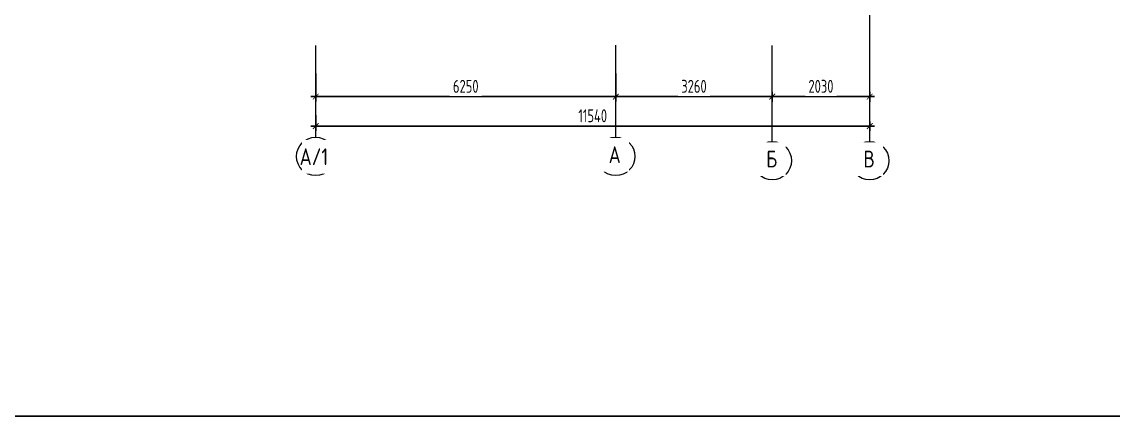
# Model space of a CAD drawing. Header units: millimetres. Extents: x -136099598 to 9192475, y 0 to 779331.
# Drawn here: x -297857 to -275121, y 242529 to 250750 of the extents above; entities that cross this region are included whole.
import ezdxf

# ---------------------------------------------------------------- set-up
doc = ezdxf.new("R2010")
doc.units = ezdxf.units.MM
doc.header["$MEASUREMENT"] = 0
doc.layers.get('0').update_dxf_attribs({"color": 250, "lineweight": 9})
doc.layers.add('_RAMKA', color=7, linetype='Continuous')
doc.layers.add('АР_Оси', color=193, linetype='Continuous', lineweight=9)
doc.styles.add('ISOCPEUR', font='isocpeur.ttf', dxfattribs={"width": 0.7})
doc.styles.add('ГОСТ 2.304', font='isocpeur.ttf', dxfattribs={"width": 0.7})
doc.dimstyles.new('R_100', dxfattribs={"dimtxt": 270, "dimasz": 120, "dimexe": 100, "dimexo": 100, "dimgap": 80, "dimtad": 1, "dimdec": 0, "dimrnd": 5, "dimzin": 0, "dimdsep": 46, "dimtxsty": 'ISOCPEUR', "dimblk": 'ARCHTICK', "dimcen": 100, "dimdle": 100, "dimclrd": 256, "dimclre": 256, "dimclrt": 256, "dimadec": 0, "dimazin": 0, "dimtfac": 2, "dimtdec": 0, "dimtofl": 0, "dimtmove": 1, "dimatfit": 3, "dimfxl": 1, "dimtvp": 3, "dimtfill": 1, "dimtolj": 1, "dimtzin": 0, "dimarcsym": 0})

# ---------------------------------------------------------------- blocks, each defined once
blk = doc.blocks.new('_ArchTick')
at = {"color": 0, "linetype": 'ByBlock', "const_width": 0.15}
blk.add_lwpolyline([(-0.5, -0.5), (0.5, 0.5)], dxfattribs=at)
blk = doc.blocks.new('*D611')
at = {"lineweight": -2, "ltscale": 150, "transparency": 16777216}
for p, q in [((-291733.4920206429, 249669.4999746816), (-291733.4920206429, 249090.0328646922)), ((-285483.4920206427, 249672.9887097317), (-285483.4920206427, 249090.0328646922)), ((-285383.4920206427, 249190.0328646922), (-291833.4920206429, 249190.0328646922))]:
    blk.add_line(p, q, dxfattribs=at)
at = {"lineweight": -2, "ltscale": 150, "transparency": 16777216, "xscale": 120, "yscale": 120, "zscale": 120, "rotation": 180}
blk.add_blockref('_ArchTick', (-291733.4920206429, 249190.0328646922), dxfattribs=at)
at = {"lineweight": -2, "ltscale": 150, "transparency": 16777216, "xscale": 120, "yscale": 120, "zscale": 120}
blk.add_blockref('_ArchTick', (-285483.4920206427, 249190.0328646922), dxfattribs=at)
at = {"ltscale": 150, "transparency": 16777216, "insert": (-288608.4920206428, 249405.0328646922), "char_height": 270, "attachment_point": 5, "style": 'ISOCPEUR', "bg_fill": 3, "box_fill_scale": 1.25, "bg_fill_color": 256, "bg_fill_true_color": 13158600, "bg_fill_transparency": 0}
blk.add_mtext('\\A1;6250', dxfattribs=at)
blk = doc.blocks.new('*D2553')
at = {"lineweight": -2, "ltscale": 150, "transparency": 16777216}
for p, q in [((-285583.4920206427, 249190.0328646922), (-282123.4920206427, 249190.0328646922)), ((-285483.4920206427, 249145.9526779643), (-285483.4920206427, 249290.0328646922)), ((-282223.4920206427, 249145.9526779643), (-282223.4920206427, 249290.0328646922))]:
    blk.add_line(p, q, dxfattribs=at)
at = {"lineweight": -2, "ltscale": 150, "transparency": 16777216, "xscale": 120, "yscale": 120, "zscale": 120, "rotation": 180}
blk.add_blockref('_ArchTick', (-285483.4920206427, 249190.0328646922), dxfattribs=at)
at = {"lineweight": -2, "ltscale": 150, "transparency": 16777216, "xscale": 120, "yscale": 120, "zscale": 120}
blk.add_blockref('_ArchTick', (-282223.4920206427, 249190.0328646922), dxfattribs=at)
at = {"ltscale": 150, "transparency": 16777216, "insert": (-283853.4920206427, 249405.0328646922), "char_height": 270, "attachment_point": 5, "style": 'ISOCPEUR', "bg_fill": 3, "box_fill_scale": 1.25, "bg_fill_color": 256, "bg_fill_true_color": 13158600, "bg_fill_transparency": 0}
blk.add_mtext('\\A1;3260', dxfattribs=at)
blk = doc.blocks.new('*D2554')
at = {"lineweight": -2, "ltscale": 150, "transparency": 16777216}
for p, q in [((-282323.4920206427, 249190.0328646922), (-280093.4920206427, 249190.0328646922)), ((-282223.4920206427, 249084.9812330648), (-282223.4920206427, 249290.0328646922)), ((-280193.4920206427, 249084.9812330648), (-280193.4920206427, 249290.0328646922))]:
    blk.add_line(p, q, dxfattribs=at)
at = {"lineweight": -2, "ltscale": 150, "transparency": 16777216, "xscale": 120, "yscale": 120, "zscale": 120, "rotation": 180}
blk.add_blockref('_ArchTick', (-282223.4920206427, 249190.0328646922), dxfattribs=at)
at = {"lineweight": -2, "ltscale": 150, "transparency": 16777216, "xscale": 120, "yscale": 120, "zscale": 120}
blk.add_blockref('_ArchTick', (-280193.4920206427, 249190.0328646922), dxfattribs=at)
at = {"ltscale": 150, "transparency": 16777216, "insert": (-281208.4920206427, 249405.0328646922), "char_height": 270, "attachment_point": 5, "style": 'ISOCPEUR', "bg_fill": 3, "box_fill_scale": 1.25, "bg_fill_color": 256, "bg_fill_true_color": 13158600, "bg_fill_transparency": 0}
blk.add_mtext('\\A1;2030', dxfattribs=at)
blk = doc.blocks.new('*D2555')
at = {"lineweight": -2, "ltscale": 150, "transparency": 16777216}
for p, q in [((-291733.4920206427, 248802.7816876191), (-291733.4920206427, 248476.436932269)), ((-280093.4920206427, 248576.436932269), (-291833.4920206427, 248576.436932269)), ((-280193.4920206427, 248670.274400081), (-280193.4920206427, 248476.436932269))]:
    blk.add_line(p, q, dxfattribs=at)
at = {"lineweight": -2, "ltscale": 150, "transparency": 16777216, "xscale": 120, "yscale": 120, "zscale": 120, "rotation": 180}
blk.add_blockref('_ArchTick', (-291733.4920206427, 248576.436932269), dxfattribs=at)
at = {"lineweight": -2, "ltscale": 150, "transparency": 16777216, "xscale": 120, "yscale": 120, "zscale": 120}
blk.add_blockref('_ArchTick', (-280193.4920206427, 248576.436932269), dxfattribs=at)
at = {"ltscale": 150, "transparency": 16777216, "insert": (-285963.4920206427, 248791.436932269), "char_height": 270, "attachment_point": 5, "style": 'ISOCPEUR', "bg_fill": 3, "box_fill_scale": 1.25, "bg_fill_color": 256, "bg_fill_true_color": 13158600, "bg_fill_transparency": 0}
blk.add_mtext('\\A1;11540', dxfattribs=at)

msp = doc.modelspace()

# ---------------------------------------------------------------- linework, layer by layer
at = {"layer": '_RAMKA', "ltscale": 100}
msp.add_lwpolyline([(-245672.6229484454, 242529.0014999993), (-245672.6229484454, 326529.0014999993), (-366572.0648372048, 326529.0014999993), (-366572.0648372048, 242529.0014999993)], close=True, dxfattribs=at)
at = {"layer": 'АР_Оси', "color": 6}
for p, q in [((-291733.4920206427, 248343.7560416733), (-291733.4920206427, 250258.1145299569)), ((-285483.4920206427, 248343.7560416734), (-285483.4920206427, 250265.0920000568))]:
    msp.add_line(p, q, dxfattribs=at)
for centre in [(-291733.4920206427, 247943.7560416733), (-285483.4920206427, 247943.7560416734), (-282223.4920206427, 247854.2540230494), (-280193.4920206427, 247854.2540230494)]:
    msp.add_circle(centre, 400.0000000000001, dxfattribs=at)

# ---------------------------------------------------------------- next in the draw order: texts
at = {"layer": 'АР_Оси', "color": 6, "char_height": 350, "width": 370.7624158672988, "attachment_point": 3, "line_spacing_factor": 1.149209049011902, "style": 'ГОСТ 2.304', "bg_fill": 2}
for s, insert in [('{\\W0.8;А/1}', (-291475.5044734388, 248112.1196239524)), ('{\\W0.8;А}', (-285379.5528602026, 248153.3135003828))]:
    msp.add_mtext(s, dxfattribs=dict(at, insert=insert))

# ---------------------------------------------------------------- next in the draw order: dimensions: what is measured, and where the dimension line sits
at = {"color": 240, "ltscale": 150, "true_color": 0xed1f24}
dim = msp.add_linear_dim(base=(-291733.4920206429, 249190.0328646922), p1=(-285483.4920206427, 249772.9887097317), p2=(-291733.4920206429, 249769.4999746816), dimstyle='R_100', override={"dimpost": '\\X', "dimfxl": 5, "dimarcsym": 1}, dxfattribs=at)
dim.commit()
dim.dimension.update_dxf_attribs({"geometry": '*D611', "text_midpoint": (-288608.4920206428, 249405.0328646922)})

# ---------------------------------------------------------------- next in the draw order: dimensions: what is measured, and where the dimension line sits
at = {"ltscale": 150}
dim = msp.add_linear_dim(base=(-282223.4920206427, 249190.0328646922), p1=(-285483.4920206427, 249045.9526779643), p2=(-282223.4920206427, 249045.9526779643), dimstyle='R_100', override={"dimpost": '\\X'}, dxfattribs=at)
dim.commit()
dim.dimension.update_dxf_attribs({"geometry": '*D2553', "text_midpoint": (-283853.4920206427, 249405.0328646922)})

# ---------------------------------------------------------------- next in the draw order: dimensions: what is measured, and where the dimension line sits
dim = msp.add_linear_dim(base=(-280193.4920206427, 249190.0328646922), p1=(-282223.4920206427, 248984.9812330648), p2=(-280193.4920206427, 248984.9812330648), dimstyle='R_100', override={"dimpost": '\\X'}, dxfattribs=at)
dim.commit()
dim.dimension.update_dxf_attribs({"geometry": '*D2554', "text_midpoint": (-281208.4920206427, 249405.0328646922)})

# ---------------------------------------------------------------- next in the draw order: linework, layer by layer
at = {"layer": 'АР_Оси', "color": 6}
for p, q in [((-280193.4920206427, 248254.2540230494), (-280193.4920206427, 253139.4113952599)), ((-282223.4920206427, 248254.2540230494), (-282223.4920206427, 250259.5210900533))]:
    msp.add_line(p, q, dxfattribs=at)

# ---------------------------------------------------------------- next in the draw order: texts
at = {"layer": 'АР_Оси', "color": 6, "char_height": 350, "width": 370.7624158672988, "attachment_point": 3, "line_spacing_factor": 1.149209049011902, "style": 'ГОСТ 2.304', "bg_fill": 2}
for s, insert in [('{\\W0.8;Б}', (-282119.5528602026, 248063.8114817587)), ('{\\W0.8;В}', (-280089.5528602026, 248063.8114817587))]:
    msp.add_mtext(s, dxfattribs=dict(at, insert=insert))

# ---------------------------------------------------------------- next in the draw order: dimensions: what is measured, and where the dimension line sits
at = {"ltscale": 150}
dim = msp.add_linear_dim(base=(-291733.4920206427, 248576.436932269), p1=(-280193.4920206427, 248770.274400081), p2=(-291733.4920206427, 248902.7816876191), angle=180, dimstyle='R_100', override={"dimpost": '\\X'}, dxfattribs=at)
dim.commit()
dim.dimension.update_dxf_attribs({"geometry": '*D2555', "text_midpoint": (-285963.4920206427, 248791.436932269)})

doc.saveas('drawing.dxf')
